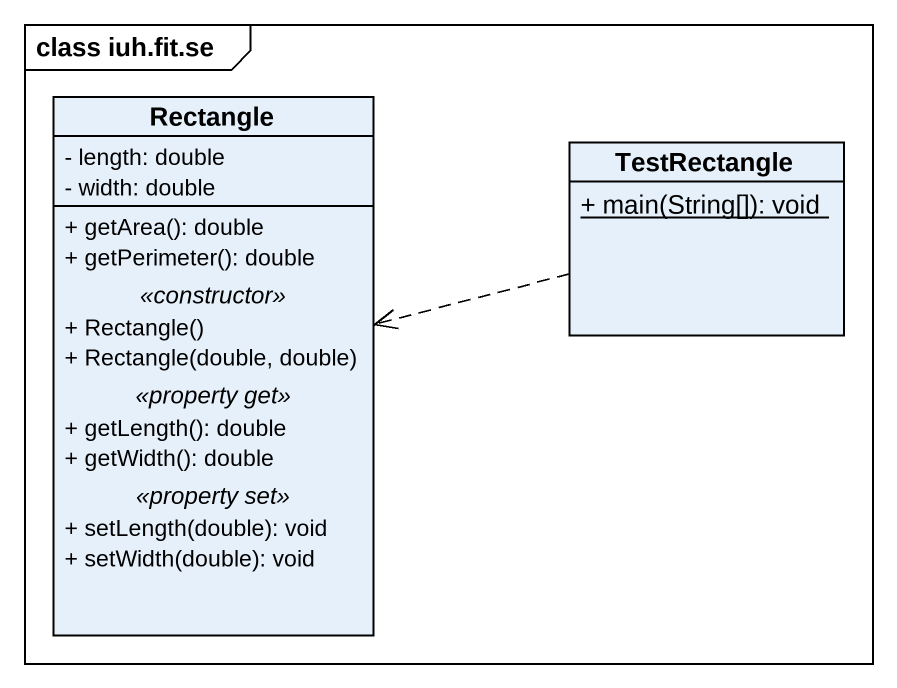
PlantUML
@startuml
mainframe class iuh.fit.se
hide circle
hide empty members
skinparam classAttributeIconSize 0
class "Rectangle" as Rectangle_ {
  - length: double
  - width: double
  --
  + getArea(): double
  + getPerimeter(): double
  .. <<constructor>> ..
  + Rectangle()
  + Rectangle(double, double)
  .. <<property get>> ..
  + getLength(): double
  + getWidth(): double
  .. <<property set>> ..
  + setLength(double): void
  + setWidth(double): void
}
class TestRectangle {
  {static} + main(String[]): void
}
TestRectangle .left.> Rectangle_
@enduml
